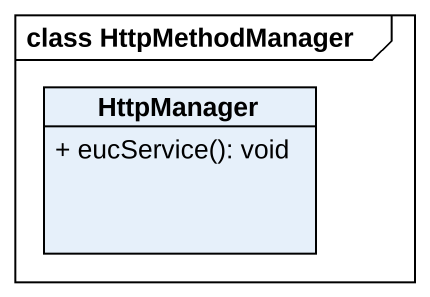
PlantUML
@startuml
mainframe class HttpMethodManager
hide circle
hide empty members
skinparam classAttributeIconSize 0
class HttpManager {
  + eucService(): void
}
@enduml
